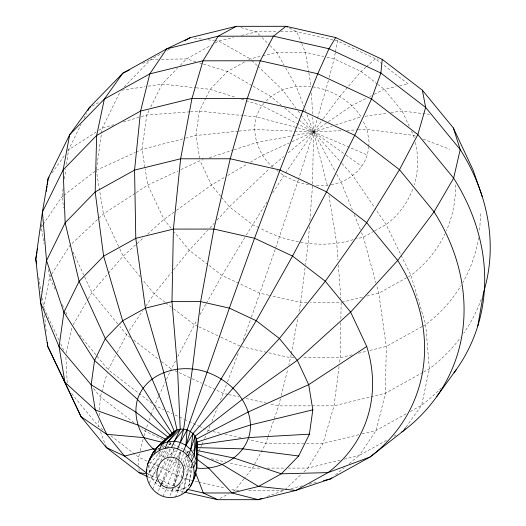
<?xml version="1.0" encoding="UTF-8"?>
<svg xmlns="http://www.w3.org/2000/svg" width="526" height="526" viewBox="0 0 526 526"><rect width="100%" height="100%" fill="white"/><g stroke="black" fill="none" stroke-linecap="round" stroke-linejoin="round"><path stroke-width="0.39" stroke-dasharray="2.63 1.97" d="M340.815 322.754L340.223 357.733L339.605 362.539M340.881 318.69L341.157 302.424L310.373 302.437M312.549 183.909L313.542 131.914L312.766 117.305M103.024 429.808L98.493 426.323L98.855 420.59M99.164 415.678L99.315 413.219M99.526 409.945L100.354 396.841L107.041 373.605M194.225 463.748L194.548 458.889M309.426 226.502L308.124 243.702L305.461 264.624M309.86 220.762L312.523 185.54M188.512 486.294L189.11 484.873L191.451 464.879M192.483 456.088L192.674 454.484M193.049 451.288L193.239 449.691L192.858 451.275M179.188 462.275L174.606 486.478M179.576 459.106L180.53 451.196M305.054 267.846L300.655 302.443L298.906 312.063M339.086 366.55L334.03 405.842L322.99 443.484L307.868 468.081L303.785 471.953M41.429 226.259L41.771 223.826M63.094 188.696L61.95 196.803L63.777 207.974M64.461 178.971L65.829 169.24M66.513 164.382L68.571 149.792L81.096 124.346M96.403 169.504L101.419 133.834M101.538 133.019L102.222 128.16L120.474 91.083M331.17 184.593C349.816 181.904 367.464 166.742 368.529 147.221M368.641 146.432L369.199 142.5L367.063 129.455L362.894 120.566M160.634 451.006L149.101 464.806C146.964 485.34 174.08 500.022 189.11 484.873L192.141 466.615M40.758 230.27L41.035 228.665M181.588 494.23L183.975 488.549L188.992 459.934M189.689 455.957L190.392 451.985M291.194 354.55L288.853 364.853M291.345 353.748L298.032 316.876M335.305 52.639L334.155 58.84L329.256 77.447M335.45 51.864L337.462 41.008L335.7 37.57M172.39 488.792L171.87 491.192L169.181 497.576M173.08 485.59L178.452 460.796M178.623 459.994L180.359 451.992M66.144 353.124L72.003 327.705M183.975 488.549L190.399 461.585M191.155 458.409L192.102 454.444M175.408 497.096L178.097 490.705L179.609 484.38M181.312 477.266L182.824 470.941M183.955 466.194L186.796 454.339M186.986 453.55L187.361 451.965L188.946 451.578M280.457 398.774L278.695 405.875L273.921 419.702M281.232 395.618L287.88 368.798M139.41 454.017L138.627 457.16L138.877 465.339M140.199 450.874L143.743 436.731M143.933 435.949L147.878 423.621M328.441 80.544L313.542 131.914L298.623 179.077M172.594 488.838L171.87 491.192L172.765 488.924M173.56 485.695L180.083 464.517M181.292 460.598L183.469 453.537M178.097 490.705L180.53 482.953M184.679 469.784L188.091 458.935M298.38 179.853L275.407 248.713M275.144 249.482L251.402 317.165M267.826 437.369L265.709 443.51L254.084 465.214M268.089 436.6L273.658 420.465M243.065 340.315L251.126 317.934M148.983 420.57L150.909 415.238M151.186 414.475L153.947 406.861M161.18 484.098L157.379 493.526M161.462 483.335L171.226 456.706M171.502 455.943L174.573 447.58L169.852 456.22M226.371 384.861L219.829 401.654M227.528 381.791L238.817 351.861M166.301 488.45L177.045 460.316M178.209 457.278L180.24 451.952M173.955 485.912L181.404 467.055M182.89 463.281L186.467 454.227M186.763 453.478L187.361 451.965L189.294 453.425M210.065 425.948L207.579 431.977M211.899 421.392L217.389 407.729M147.911 467.647L149.101 464.806M147.234 476.997L149.621 471.316L163.454 450.059M149.345 483.164L151.738 477.483L156.38 468.988M152.612 489.265L156.978 479.16M163.034 496.366L165.716 489.976M198.013 453.333L198.67 451.86M198.999 451.124L201.642 445.233M201.971 444.496L203.292 441.551M204.607 438.605L206.258 434.923M158.326 476.188L165.381 460.585M167.399 456.127L170.759 448.698M158.609 396.44L154.499 405.336L164.073 409.82M158.951 395.697L165.118 382.349M166.486 379.377L169.911 371.961M170.253 371.224L175.434 361.007M161.423 484.203L160.068 487.135L160.871 485.728M161.758 483.466L173.948 457.035M174.284 456.305L177.334 449.697L167.59 456.358M83.963 118.534L86.468 113.445M149.003 110.565L146.826 114.977L141.981 149.397L145.031 168.018M150.811 106.896L162.028 84.114L177.42 68.288M205.804 98.046L199.354 111.144L195.928 135.484L199.795 159.102M206.159 97.323L210.104 89.321L227.436 71.497L245.201 61.647M191.832 465.786L185.165 478.956L177.098 490.502L172.712 488.444M193.318 462.86L194.798 459.934M177.696 356.648L197.119 319.696M151.929 403.357L108.159 369.732L115.648 355.392M117.147 352.525L127.437 333.247M253.696 465.937L252.533 468.114L244.485 478.219M160.634 461.197L167.215 449.165M167.603 448.454L170.7 442.793M155.295 482.875L158.05 477.832M158.444 477.115L169.457 456.943M199.933 314.706L205.955 303.995M206.356 303.285L222.018 275.446L245.833 235.753M161.272 485.025L176.118 458.948M176.519 458.245L180.129 451.9M73.186 324.713L87.868 299.485M88.276 298.781L91.945 292.476L107.823 273.974M246.253 235.063L267.03 201.859M51.298 274.73L49.569 277.452L43.757 307.71L42.192 298.137M51.732 274.053L69.925 245.471L103.431 213.944L135.53 193.029M272.744 192.897L285.112 173.639M151.738 477.483L156.584 469.876M164.073 458.12L169.799 449.132M129.284 330.532L142.651 310.84M145.88 306.086L154.171 293.863L171.456 272.383M285.572 172.962L313.542 131.914L322.819 119.402M42.691 225.049L41.317 227.068L44.066 243.867M43.145 224.378L61.95 196.803L63.245 195.803M51.962 173.074L65.25 154.447M67.617 151.12L68.571 149.792L96.041 132.131M406.026 427.112L421.668 405.191A227.39 186.27 22.8 0 0 440.808 388.241M149.621 471.316L165.841 449.23M166.315 448.579L170.608 442.734M323.306 118.744L339.901 96.357L361.02 71.424L365.833 67.216M243.985 478.851L234.931 490.219L232.065 491.803M173.488 269.858L189.248 250.271L207.625 230.355M189.11 484.873L190.116 483.637M163.257 447.869L164.829 445.989M108.356 273.356L123.176 256.083L136.563 244.051M157.747 449.921L159.365 448.106M209.854 227.936L214.312 223.109M217.093 220.092L229.349 206.81L268.799 169.247M162.251 445.535L163.343 444.365M124.235 86.862L150.857 59.484L162.317 53.133M180.273 65.356L186.539 58.905L211.557 45.039M264.026 103.313C247.082 122.334 255.228 152.862 273.638 167.899M266.268 101.012C293.1 73.837 341.808 86.935 361.158 116.864L335.397 125.004M161.863 447.356L165.355 444.049M285.125 489.64L301.451 474.163M158.451 464.11L147.734 473.893L156.446 477.976M137.174 243.505L143.861 237.482M147.517 234.201L163.941 219.427L175.822 210.821M366.438 66.69L375.459 58.807L378.47 59.05M271.745 166.44L283.777 156.498M288.209 152.836L313.542 131.914L327.672 122.21M335.595 474.8L344.306 467.673M349.29 463.603L359.251 455.457L387.59 439.743M63.896 195.304L94.989 171.312M176.48 210.347L211.452 185.001L224.918 177.124M328.342 121.749L351.894 105.575L366.97 97.948M136.208 192.588L147.819 185.02L177.985 170.963M98.789 130.363L102.222 128.16L113.958 124.688M227.751 175.467L247.595 163.856M250.435 162.199L262.481 155.15L289.122 143.026M167.334 50.351L169.477 49.161M215.127 43.053L218.704 41.074L233.59 37.418M248.759 59.675L250.179 58.886L261.915 56.006M374.025 231.243L363.361 237.154L356.326 238.883M374.736 230.848L386.104 224.543A113.695 93.135 22.8 0 0 412.897 188.729M422.102 326.561L386.294 346.41L368.022 350.901M422.819 326.159L425.685 324.575A196.928 161.311 22.8 0 0 461.052 285.546M422.97 372.395L385.413 393.218L334.03 405.842L278.695 405.875L269.18 403.718M423.673 372L429.341 368.857A219.644 179.918 22.8 0 0 460.48 337.653M406.033 413.863L376.189 430.413L361.895 433.924M410.3 411.496L421.668 405.191L429.341 368.857L425.685 324.575L410.938 275.348L386.104 224.543L375.031 208.237M393.967 436.205L396.098 435.028M219.881 498.517L228.481 493.776M92.195 106.055L100.071 101.742M369.837 96.495L371.271 95.765M374.144 94.312L384.19 89.229L396.209 86.606M142.743 63.455L150.857 59.484L158.162 59.366M180.924 169.589L200.058 160.673L203.154 159.68M96.284 170.312L135.346 152.435M136.089 152.093L141.981 149.397L184.823 138.345M292.081 141.678L313.542 131.914L332.274 125.99M267.261 496.426L283.79 490.462M209.348 157.695L233.353 150.002M234.123 149.752L256.583 142.559L291.877 135.958M123.354 121.914L140.567 116.825M141.349 116.594L146.826 114.977L189.656 111.854M185.612 138.141L195.928 135.484L238.186 131.171M241.427 35.492L256.32 31.83L277.38 31.823M262.691 55.809L276.775 52.35L305.415 52.337L323.773 56.492M316.422 185.533L327.35 185.527L330.407 184.777M353.196 239.652C322.254 249.015 287.919 243.216 259.785 228.014M341.939 302.226L363.098 297.032M367.017 296.066L378.773 293.179L410.938 275.348A160.792 131.71 22.8 0 0 445.016 233.807M352.137 354.8L340.223 357.733L302.003 357.752M358.495 353.242L367.233 351.098M358.719 434.706L322.99 443.484L304.988 443.49M340.276 460.118L307.868 468.081L288.333 468.094M344.228 459.145L359.251 455.457L376.189 430.413L385.413 393.218L386.294 346.41L378.773 293.179L376.82 286.078M290.898 488.634L302.812 485.708M309.163 484.144L317.106 482.191M399.418 85.902L408.229 83.982L382.527 64.238M292.68 135.813L313.542 131.914L341.111 130.645M121.644 90.235L145.064 86.685M148.299 86.192L162.028 84.114L195.435 87.73M365.169 116.292L387.642 113.09M390.851 112.636L402.088 111.039L429.505 114.339M239.001 131.092L254.446 129.521L293.843 131.112M190.465 111.795L199.354 111.144L243.222 115.602M157.793 448.619L161.791 448.376M346.785 130.389L357.332 129.902M358.14 129.869L367.063 129.455L413.489 135.366L415.75 136.234M161.403 59.313L186.539 58.905L195.803 61.759M280.621 31.816L296.828 31.81L334.273 40.292M307.131 302.443L300.655 302.443L269.575 295.408M293.87 357.752L290.615 357.759L267.708 352.571M304.166 443.49L265.709 443.51L248.943 439.716M185.316 451.965L187.361 451.965M259.857 468.107L252.533 468.114L228.744 462.722M267.182 468.101L285.079 468.094M239.001 490.219L234.931 490.219L230.98 489.325M248.759 490.212L283.731 490.193M294.665 131.145L313.542 131.914L367.424 155.098M244.031 115.681L256.215 116.917L313.542 131.914L345.312 154.585M196.251 87.822L210.104 89.321L235.155 97.225M194.311 38.135L201.629 39.016M208.132 39.798L213.826 40.489M214.641 40.581L218.704 41.074L250.179 58.886L251.356 60.01M335.069 40.469L337.462 41.008L375.459 58.807L381.883 63.745M326.968 57.216L334.155 58.84L361.02 71.424L377.109 83.785M308.604 184.652L297.644 182.167L283.738 175.658L278.688 171.778M268.779 295.231L260.015 293.245L239.554 283.665M241.638 346.667L266.912 352.394M227.942 394.382L223.182 393.303L215.772 389.832M228.738 394.559L239.047 396.893M246.181 398.511L266.005 403.001M209.835 430.866L204.555 428.775M213.023 431.583L220.21 433.214M224.996 434.298L240.961 437.908M197.02 455.542L198.611 455.904M211.294 458.777L225.569 462.006M180.471 465.004L167.189 459.165M183.6 465.714L193.778 468.015M197.802 481.816L183.686 478.259M198.591 481.994L225.45 488.075M176.999 487.017L185.777 489.002M183.469 491.942L177.098 490.502L175.434 487.819M168.563 443.99L171.667 444.779M240.934 27.595L256.32 31.83L259.726 35.249M199.656 62.942L202.747 63.896M203.516 64.133L227.436 71.497L252.289 85.784M241.421 99.197L245.34 100.433M246.122 100.683L261.777 105.621L313.542 131.914L341.413 162.869M423.285 139.12L449.658 149.233M259.055 227.673L252.519 224.615L229.349 206.81L221.17 196.842M238.824 283.317L222.018 275.446L208.526 265.084M198 326.422L194.311 324.693L172.298 307.789M198.743 326.771L220.164 336.804M220.9 337.146L240.842 346.489M174.987 370.731L191.3 378.372M192.043 378.72L201.682 383.237M204.647 384.624L215.029 389.483M167.012 411.194L172.166 413.607M175.112 414.988L178.794 416.71M179.53 417.059L183.942 419.123M184.679 419.472L188.361 421.195M189.097 421.536L198.67 426.021M199.407 426.362L203.818 428.434M162.915 439.572L145.117 431.235L141.875 428.743M168.846 442.346L182.936 448.948M183.673 449.296L191.089 452.768M159.306 466.845L138.627 457.16L110.789 435.771M160.049 467.193L182.949 477.917M159.352 479.331L173.153 485.794M147.865 476.812L158.096 481.606M161.022 482.973L169.786 487.076M289.563 28.134L296.828 31.81L301.431 42.803M252.999 86.192L270.752 96.396L281.449 105.272M345.977 155.058L361.862 166.394M189.939 453.912L192.509 455.858M377.753 84.285L384.19 89.229L402.088 111.039L409.34 126.516M276.794 170.319L278.057 171.292M207.882 264.591L189.248 250.271L174.27 232.019M165.177 302.312L154.171 293.863L142.809 280.01M165.828 302.812L171.654 307.289M130.409 337.593L126.516 334.608L119.81 326.429M133.65 340.085L158.951 359.528M161.548 361.52L171.279 368.996M134.091 422.759L100.354 396.841L92.615 387.412M158.05 452.801L164.362 457.653M284.599 107.889L298.439 119.376M299.07 119.902L313.542 131.914L335.207 171.384M251.941 60.575L257.234 65.645M257.825 66.21L282.528 89.867L296.092 108.264M262.001 37.53L269.391 44.94M269.956 45.512L276.775 52.35L284.093 65.152M341.959 163.481L352.887 175.618L374.571 207.553M220.657 196.218L211.452 185.001L200.058 160.673M171.174 228.245L163.941 219.427L147.819 185.02L145.169 168.826M140.225 276.86L123.176 256.083L119.021 247.213M117.745 323.917L91.945 292.476L84.028 275.585M79.63 334.963L108.159 369.732M71.628 393.586L98.493 426.323M298.032 110.887L300.458 114.175M300.944 114.832L313.542 131.914L327.35 185.527M186.513 456.154L192.069 465.227M285.723 67.999L296.296 86.488L303.765 106.173M336.785 174.251L341.118 182.147L352.394 210.025M411.411 130.941L413.489 135.366A113.695 93.135 22.8 0 1 414.186 137.7M118.672 246.477L103.431 213.944L96.416 171.121M73.022 252.079L83.687 274.848M55.098 289.247L49.569 277.452L48.261 269.457M62.351 304.732L64.422 309.156M65.803 312.102L67.532 315.791M44.105 308.446L59.241 340.756M60.621 343.695L64.06 351.039M301.733 43.54L305.415 52.337L308.736 72.187M354.222 214.549L360.317 229.619M361.533 232.63L363.361 237.154L375.952 282.922M304.916 109.198L305.777 111.473M306.928 114.497L313.542 131.914M100.453 431.622L105.772 446.015M308.867 72.983L311.122 86.481M38.792 277.393L41.146 291.752M328.914 195.225L336.765 243.689L337.988 260.002M44.506 314.969L45.92 328.671M46.005 329.48L46.17 331.091M338.349 264.9L340.855 298.341M311.464 92.971L312.589 114.063M65.901 357.128L67.21 382.908M138.976 468.613L139.101 472.703M481.29 299.156A219.644 179.918 22.8 0 1 463.761 333.103M415.395 142.415A113.695 93.135 22.8 0 1 414.186 184.896M455.496 184.856A160.792 131.71 22.8 0 1 446.377 230.802M480.258 213.747A196.928 161.311 22.8 0 1 479.344 231.913M478.555 237.64A196.928 161.311 22.8 0 1 462.702 282.732"/><path stroke-width="0.79" d="M193.121 480.435L194.232 474.018L196.921 467.627L196.402 461.118L196.494 439.072C193.588 430.478 181.897 426.152 174.343 431.465C161.758 441.86 147.865 453.774 146.419 471.197C145.991 482.04 152.711 492.698 163.034 496.366C173.179 499.818 184.856 495.374 190.458 486.313C198.874 472.986 197.171 457.114 196.987 442.07L196.494 439.072L248.318 411.937L308.703 384.644L366.74 346.489L350.618 312.082L325.311 281.239L292.541 256.063L254.545 238.265L213.904 229.066L173.402 229.086L135.787 238.331L103.622 256.162L79.11 281.371L63.909 312.234L59.063 346.654L64.902 382.277L81.024 416.684L106.331 447.527L139.101 472.703L147.135 476.471M196.448 449.815L196.987 442.07L250.455 424.975L312.825 409.833L308.703 384.644L297.302 360.317L279.405 338.507L256.234 320.702L229.362 308.118L200.63 301.615L171.989 301.628L145.393 308.164L122.65 320.775L105.312 338.599L94.568 360.422L91.143 384.762L95.265 409.951L106.666 434.279L124.563 456.088L147.089 473.4M194.232 474.018L193.713 467.509L196.402 461.118L196.987 442.07L196.474 456.009M193.713 467.509L191.602 461.348L194.291 454.957L195.139 436.172L242.414 399.346L297.302 360.317L350.618 312.082L397.682 260.436L434.055 211.82L453.636 178.176L460.217 149.581L453.366 127.969L422.371 90.196L382.231 59.359L335.7 37.57L285.927 26.3L236.319 26.326L190.248 37.642L166.749 48.833L122.821 73.193L89.328 107.626L69.662 134.748L48.168 178.393L42.409 212.024L35.788 259.042L40.601 302.772L47.754 346.41L81.024 416.684L106.666 434.279L143.736 437.632L163.132 442.596M335.7 37.57L328.98 48.747L317.763 73.791L302.818 110.986L280.016 170.03L254.545 238.265L229.362 308.118L187.052 429.959L185.961 445.298L183.272 451.689L188.038 455.95L191.602 461.348M382.231 59.359L380.883 73.055L371.501 98.954L354.721 135.294L326.554 191.826L292.541 256.063L256.234 320.702L221.157 378.838L190.248 431.458L185.961 445.298L190.728 449.559L194.291 454.957L196.402 461.118M194.291 454.957L196.494 439.072M46.341 191.372L46.571 189.755M46.794 188.13L47.024 186.506M47.255 184.882L48.168 178.393L49.115 177.065M187.374 489.364L203.338 492.98L231.979 492.967L258.575 486.432L281.318 473.821L298.656 455.996L309.4 434.174L312.825 409.833M188.038 455.95L190.728 449.559L193.009 433.575L233.15 388.057L279.405 338.507L325.311 281.239L366.688 222.662L399.484 169.688L417.841 134.564L425.646 107.449L422.371 90.196M147.53 464.78C151.133 452.373 165.276 444.49 177.617 448.856L180.306 442.465L183.627 429.183L192.378 368.956L200.63 301.615L213.904 229.066L230.243 158.767L247.305 98.421L260.291 60.779L273.467 36.182L285.927 26.3L287.38 27.036M477.832 325.896L483.591 292.265A219.644 179.918 22.8 0 0 460.217 149.581L425.646 107.449L380.883 73.055L328.98 48.747L273.467 36.182L218.132 36.209L166.749 48.833L149.811 73.877L140.587 111.071L134.564 170.108L135.787 238.331L145.393 308.164L163.783 372.349L177.052 429.966L167.932 441.735L165.243 448.126M37.03 251.849L35.788 259.042L36.57 263.828M37.307 250.251L37.583 248.653M149.936 459.994L150.212 458.389M190.728 449.559L195.139 436.172M150.193 458.902L152.882 452.511L155.229 450.217M146.419 471.197L147.017 469.777M154.23 453.951L156.919 447.56L174.343 431.465L152.007 378.878L122.65 320.775L103.622 256.162L95.18 191.951L96.659 135.432L104.332 99.098L122.821 73.193L129.462 69.945M159.365 450.276L162.047 443.885L174.343 431.465M171.469 447.639L180.221 429.19L177.551 368.963L171.989 301.628L173.402 229.086L180.635 158.793L191.97 98.447L203.01 60.812L218.132 36.209L236.319 26.326M186.421 491.264L187.315 489.134M190.458 486.313L195.81 474.044M87.901 110.532L89.328 107.626L90.761 106.844M156.919 447.56C163.165 441.853 172.245 439.828 180.306 442.465L187.052 429.959M193.009 433.575L185.961 445.298L180.306 442.465M405.553 427.776L403.179 431.096L370.002 457.035L330.611 478.877L295.855 490.436L258.24 499.68L217.731 499.7L184.271 492.126M436.672 396.663L456.338 369.548M174.159 441.248L183.627 429.183M169.589 436.613L172.285 433.588L143.039 388.103L105.312 338.599L79.11 281.371L65.152 222.82L63.166 169.865L69.662 134.748L104.332 99.098L149.811 73.877L203.01 60.812L260.291 60.779L317.763 73.791L371.501 98.954L417.841 134.564L453.636 178.176A227.39 186.27 22.8 0 1 453.984 372.776M167.932 441.735L180.221 429.19M162.876 442.76L164.638 441.044M167.577 438.178L172.285 433.588M162.047 443.885L177.052 429.966M331.853 477.858L330.611 478.877L323.464 480.632M184.521 40.824L190.248 37.642M401.765 431.885L403.179 431.096A219.644 179.918 22.8 0 0 434.055 211.82L399.484 169.688L354.721 135.294L302.818 110.986L247.305 98.421L191.97 98.447L140.587 111.071L96.659 135.432L63.166 169.865L42.409 212.024L46.538 260.62L40.601 302.772L59.063 346.654L91.143 384.762L135.701 411.996L168.655 437.579M261.994 498.326L258.24 499.68L231.979 492.967L208.605 468.008L196.376 458.771M196.579 444.97L248.68 437.573L309.4 434.174M156.196 448.724L153 448.921L124.563 456.088L106.331 447.527L105.772 446.015M196.119 468.015C222.143 471.191 250.915 453.195 250.455 424.975C249.344 400.22 229.73 380.305 207.251 372.323C181.687 363.006 146.78 371.323 137.477 399.398C132.328 418.058 140.613 438.079 154.894 450.374M196.113 447.587L243.117 448.875L298.656 455.996M139.101 472.703L146.951 473.781M196.441 450.348L234.142 458.1L281.318 473.821L328.014 472.604L370.002 457.035A196.928 161.311 22.8 0 0 397.682 260.436L366.688 222.662L326.554 191.826L280.016 170.03L230.243 158.767L180.635 158.793L134.564 170.108L95.18 191.951L65.152 222.82L46.538 260.62L63.909 312.234L94.568 360.422L137.477 399.398L170.45 435.587M196.454 453.688L222.373 464.629L258.575 486.432L295.855 490.436L328.014 472.604A160.792 131.71 22.8 0 0 366.74 346.489M217.731 499.7L203.338 492.98L195.803 473.315M177.617 448.856L183.272 451.689M166.025 439.493L137.838 425.034L95.265 409.951L64.902 382.277L47.754 346.41L47.333 342.38M453.366 127.969L473.111 170.108L482.243 196.579M157.82 468.318C151.685 487.47 176.519 496.906 182.831 476.904C188.972 457.752 164.132 448.31 157.82 468.318"/></g></svg>
